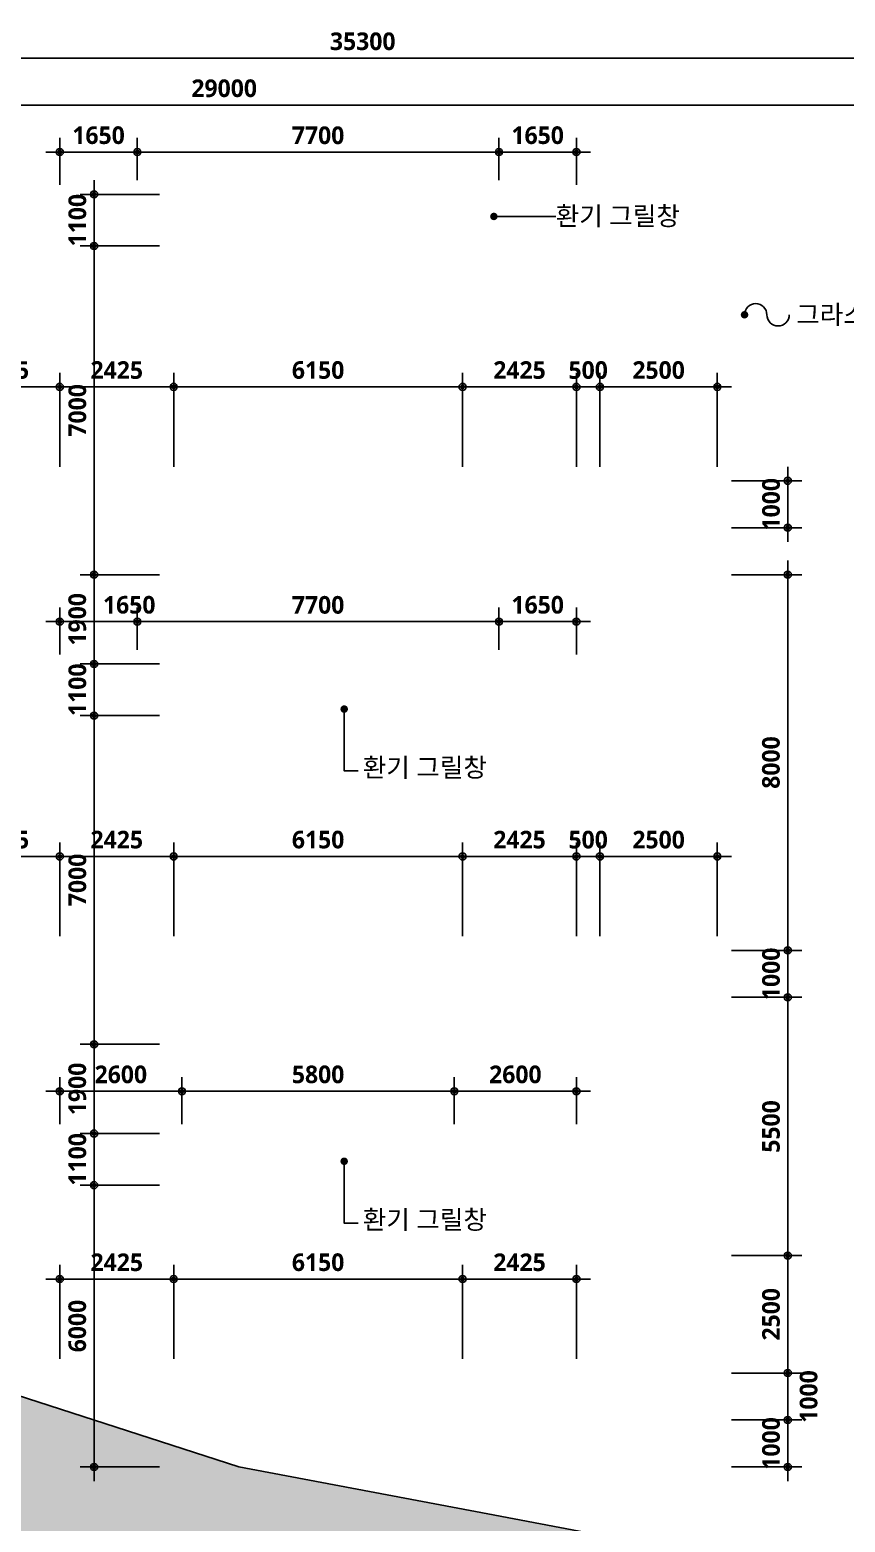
# Model space of a CAD drawing. Header units: millimetres. Extents: x 0 to 190005487, y 0 to 455456909.
# Drawn here: x 61278 to 78638, y 31845 to 63624 of the extents above; entities that cross this region are included whole.
import ezdxf

# ---------------------------------------------------------------- set-up
doc = ezdxf.new("R2010")
doc.units = ezdxf.units.MM
doc.header["$LTSCALE"] = 150
doc.header["$MEASUREMENT"] = 0
doc.header["$PDSIZE"] = -10
doc.layers.get('0').update_dxf_attribs({"linetype": 'CONTINUOUS'})
doc.layers.get('Defpoints').update_dxf_attribs({"color": 153, "linetype": 'CONTINUOUS'})
for name, color, linetype in [('A-ANNO-DIM', 4, 'CONTINUOUS'), ('A-ANNO-LEAD', 4, 'CONTINUOUS'), ('A-ANNO-TEXT1', 7, 'CONTINUOUS'), ('A-SECT-SOIL-PAT1', 253, 'CONTINUOUS')]:
    doc.layers.add(name, color=color, linetype=linetype)
doc.styles.add('2020음성 1차', font='NanumGothicBold.ttf')
doc.styles.add('SH_대대리576', font='NanumGothicBold.ttf')
doc.dimstyles.new('SHP300내부', dxfattribs={"dimscale": 150, "dimtxt": 2.5, "dimasz": 1, "dimexe": 2, "dimexo": 2, "dimgap": 1, "dimtad": 1, "dimdec": 0, "dimzin": 0, "dimdsep": 46, "dimtxsty": 'SH_대대리576', "dimblk": 'DIMDOT', "dimcen": 0.09, "dimclrd": 256, "dimclre": 256, "dimclrt": 3, "dimadec": 0, "dimazin": 1, "dimtfac": 1, "dimtdec": 0, "dimtix": 1, "dimtmove": 2, "dimatfit": 0, "dimldrblk": 'DIMDOT', "dimfxl": 1, "dimtolj": 1, "dimtzin": 0, "dimlwd": -1, "dimlwe": -1, "dimarcsym": 0})

# ---------------------------------------------------------------- blocks, each defined once
blk = doc.blocks.new('DIMDOT')
at = {"color": 0}
blk.add_line((-2, 0), (2, 0), dxfattribs=at)
for radius in [0.5, 0.25]:
    blk.add_circle((0, 0), radius, dxfattribs=at)
blk = doc.blocks.new('*D5371')
at = {"layer": 'A-ANNO-DIM'}
for p, q in [((73416, 54321), (73416, 56321)), ((75916, 54321), (75916, 56321)), ((75766, 56021), (73566, 56021))]:
    blk.add_line(p, q, dxfattribs=at)
at = {"layer": 'Defpoints', "color": 0}
for p in [(73416, 56021), (73416, 54021), (75916, 54021)]:
    blk.add_point(p, dxfattribs=at)
at = {"layer": 'A-ANNO-DIM', "linetype": 'ByBlock', "xscale": 150, "yscale": 150, "zscale": 150, "rotation": 180}
blk.add_blockref('DIMDOT', (73416, 56021), dxfattribs=at)
at = {"layer": 'A-ANNO-DIM', "linetype": 'ByBlock', "xscale": 150, "yscale": 150, "zscale": 150}
blk.add_blockref('DIMDOT', (75916, 56021), dxfattribs=at)
at = {"layer": 'A-ANNO-DIM', "color": 3, "insert": (74666, 56377), "char_height": 375, "attachment_point": 5, "style": 'SH_대대리576'}
blk.add_mtext('\\A1;2500', dxfattribs=at)
blk = doc.blocks.new('*D5373')
at = {"layer": 'A-ANNO-DIM'}
for p, q in [((72916, 54321), (72916, 56321)), ((73416, 54321), (73416, 56321)), ((72766, 56021), (72616, 56021)), ((72916, 56021), (73416, 56021)), ((73566, 56021), (73716, 56021))]:
    blk.add_line(p, q, dxfattribs=at)
at = {"layer": 'Defpoints', "color": 0}
for p in [(73416, 56021), (72916, 54021), (73416, 54021)]:
    blk.add_point(p, dxfattribs=at)
at = {"layer": 'A-ANNO-DIM', "linetype": 'ByBlock', "xscale": 150, "yscale": 150, "zscale": 150}
blk.add_blockref('DIMDOT', (72916, 56021), dxfattribs=at)
at = {"layer": 'A-ANNO-DIM', "linetype": 'ByBlock', "xscale": 150, "yscale": 150, "zscale": 150, "rotation": 180}
blk.add_blockref('DIMDOT', (73416, 56021), dxfattribs=at)
at = {"layer": 'A-ANNO-DIM', "color": 3, "insert": (73166, 56377), "char_height": 375, "attachment_point": 5, "style": 'SH_대대리576'}
blk.add_mtext('\\A1;500', dxfattribs=at)
blk = doc.blocks.new('*D5374')
at = {"layer": 'A-ANNO-DIM'}
for p, q in [((70491, 54321), (70491, 56321)), ((72916, 54321), (72916, 56321)), ((72766, 56021), (70641, 56021))]:
    blk.add_line(p, q, dxfattribs=at)
at = {"layer": 'Defpoints', "color": 0}
for p in [(70491, 56021), (70491, 54021), (72916, 54021)]:
    blk.add_point(p, dxfattribs=at)
at = {"layer": 'A-ANNO-DIM', "linetype": 'ByBlock', "xscale": 150, "yscale": 150, "zscale": 150, "rotation": 180}
blk.add_blockref('DIMDOT', (70491, 56021), dxfattribs=at)
at = {"layer": 'A-ANNO-DIM', "linetype": 'ByBlock', "xscale": 150, "yscale": 150, "zscale": 150}
blk.add_blockref('DIMDOT', (72916, 56021), dxfattribs=at)
at = {"layer": 'A-ANNO-DIM', "color": 3, "insert": (71704, 56377), "char_height": 375, "attachment_point": 5, "style": 'SH_대대리576'}
blk.add_mtext('\\A1;2425', dxfattribs=at)
blk = doc.blocks.new('*D5375')
at = {"layer": 'A-ANNO-DIM'}
for p, q in [((64341, 54321), (64341, 56321)), ((70491, 54321), (70491, 56321)), ((64491, 56021), (70341, 56021))]:
    blk.add_line(p, q, dxfattribs=at)
at = {"layer": 'Defpoints', "color": 0}
for p in [(70491, 56021), (64341, 54021), (70491, 54021)]:
    blk.add_point(p, dxfattribs=at)
at = {"layer": 'A-ANNO-DIM', "linetype": 'ByBlock', "xscale": 150, "yscale": 150, "zscale": 150, "rotation": 180}
blk.add_blockref('DIMDOT', (64341, 56021), dxfattribs=at)
at = {"layer": 'A-ANNO-DIM', "linetype": 'ByBlock', "xscale": 150, "yscale": 150, "zscale": 150}
blk.add_blockref('DIMDOT', (70491, 56021), dxfattribs=at)
at = {"layer": 'A-ANNO-DIM', "color": 3, "insert": (67416, 56378), "char_height": 375, "attachment_point": 5, "style": 'SH_대대리576'}
blk.add_mtext('\\A1;6150', dxfattribs=at)
blk = doc.blocks.new('*D5376')
at = {"layer": 'A-ANNO-DIM'}
for p, q in [((61916, 54321), (61916, 56321)), ((64341, 54321), (64341, 56321)), ((64191, 56021), (62066, 56021))]:
    blk.add_line(p, q, dxfattribs=at)
at = {"layer": 'Defpoints', "color": 0}
for p in [(61916, 56021), (61916, 54021), (64341, 54021)]:
    blk.add_point(p, dxfattribs=at)
at = {"layer": 'A-ANNO-DIM', "linetype": 'ByBlock', "xscale": 150, "yscale": 150, "zscale": 150, "rotation": 180}
blk.add_blockref('DIMDOT', (61916, 56021), dxfattribs=at)
at = {"layer": 'A-ANNO-DIM', "linetype": 'ByBlock', "xscale": 150, "yscale": 150, "zscale": 150}
blk.add_blockref('DIMDOT', (64341, 56021), dxfattribs=at)
at = {"layer": 'A-ANNO-DIM', "color": 3, "insert": (63129, 56377), "char_height": 375, "attachment_point": 5, "style": 'SH_대대리576'}
blk.add_mtext('\\A1;2425', dxfattribs=at)
blk = doc.blocks.new('*D5377')
at = {"layer": 'A-ANNO-DIM'}
for p, q in [((59491, 54321), (59491, 56321)), ((61916, 54321), (61916, 56321)), ((59641, 56021), (61766, 56021))]:
    blk.add_line(p, q, dxfattribs=at)
at = {"layer": 'Defpoints', "color": 0}
for p in [(61916, 56021), (59491, 54021), (61916, 54021)]:
    blk.add_point(p, dxfattribs=at)
at = {"layer": 'A-ANNO-DIM', "linetype": 'ByBlock', "xscale": 150, "yscale": 150, "zscale": 150, "rotation": 180}
blk.add_blockref('DIMDOT', (59491, 56021), dxfattribs=at)
at = {"layer": 'A-ANNO-DIM', "linetype": 'ByBlock', "xscale": 150, "yscale": 150, "zscale": 150}
blk.add_blockref('DIMDOT', (61916, 56021), dxfattribs=at)
at = {"layer": 'A-ANNO-DIM', "color": 3, "insert": (60704, 56377), "char_height": 375, "attachment_point": 5, "style": 'SH_대대리576'}
blk.add_mtext('\\A1;2425', dxfattribs=at)
blk = doc.blocks.new('*D5381')
at = {"layer": 'A-ANNO-DIM'}
for p, q in [((73416, 44321), (73416, 46321)), ((75916, 44321), (75916, 46321)), ((75766, 46021), (73566, 46021))]:
    blk.add_line(p, q, dxfattribs=at)
at = {"layer": 'Defpoints', "color": 0}
for p in [(73416, 46021), (73416, 44021), (75916, 44021)]:
    blk.add_point(p, dxfattribs=at)
at = {"layer": 'A-ANNO-DIM', "linetype": 'ByBlock', "xscale": 150, "yscale": 150, "zscale": 150, "rotation": 180}
blk.add_blockref('DIMDOT', (73416, 46021), dxfattribs=at)
at = {"layer": 'A-ANNO-DIM', "linetype": 'ByBlock', "xscale": 150, "yscale": 150, "zscale": 150}
blk.add_blockref('DIMDOT', (75916, 46021), dxfattribs=at)
at = {"layer": 'A-ANNO-DIM', "color": 3, "insert": (74666, 46377), "char_height": 375, "attachment_point": 5, "style": 'SH_대대리576'}
blk.add_mtext('\\A1;2500', dxfattribs=at)
blk = doc.blocks.new('*D5382')
at = {"layer": 'A-ANNO-DIM'}
for p, q in [((72916, 44321), (72916, 46321)), ((73416, 44321), (73416, 46321)), ((72766, 46021), (72616, 46021)), ((73416, 46021), (72916, 46021)), ((73566, 46021), (73716, 46021))]:
    blk.add_line(p, q, dxfattribs=at)
at = {"layer": 'Defpoints', "color": 0}
for p in [(72916, 46021), (72916, 44021), (73416, 44021)]:
    blk.add_point(p, dxfattribs=at)
at = {"layer": 'A-ANNO-DIM', "linetype": 'ByBlock', "xscale": 150, "yscale": 150, "zscale": 150}
blk.add_blockref('DIMDOT', (72916, 46021), dxfattribs=at)
at = {"layer": 'A-ANNO-DIM', "linetype": 'ByBlock', "xscale": 150, "yscale": 150, "zscale": 150, "rotation": 180}
blk.add_blockref('DIMDOT', (73416, 46021), dxfattribs=at)
at = {"layer": 'A-ANNO-DIM', "color": 3, "insert": (73166, 46377), "char_height": 375, "attachment_point": 5, "style": 'SH_대대리576'}
blk.add_mtext('\\A1;500', dxfattribs=at)
blk = doc.blocks.new('*D5383')
at = {"layer": 'A-ANNO-DIM'}
for p, q in [((70491, 44321), (70491, 46321)), ((72916, 44321), (72916, 46321)), ((70641, 46021), (72766, 46021))]:
    blk.add_line(p, q, dxfattribs=at)
at = {"layer": 'Defpoints', "color": 0}
for p in [(72916, 46021), (70491, 44021), (72916, 44021)]:
    blk.add_point(p, dxfattribs=at)
at = {"layer": 'A-ANNO-DIM', "linetype": 'ByBlock', "xscale": 150, "yscale": 150, "zscale": 150, "rotation": 180}
blk.add_blockref('DIMDOT', (70491, 46021), dxfattribs=at)
at = {"layer": 'A-ANNO-DIM', "linetype": 'ByBlock', "xscale": 150, "yscale": 150, "zscale": 150}
blk.add_blockref('DIMDOT', (72916, 46021), dxfattribs=at)
at = {"layer": 'A-ANNO-DIM', "color": 3, "insert": (71704, 46377), "char_height": 375, "attachment_point": 5, "style": 'SH_대대리576'}
blk.add_mtext('\\A1;2425', dxfattribs=at)
blk = doc.blocks.new('*D5384')
at = {"layer": 'A-ANNO-DIM'}
for p, q in [((64341, 44321), (64341, 46321)), ((70491, 44321), (70491, 46321)), ((70341, 46021), (64491, 46021))]:
    blk.add_line(p, q, dxfattribs=at)
at = {"layer": 'Defpoints', "color": 0}
for p in [(64341, 46021), (64341, 44021), (70491, 44021)]:
    blk.add_point(p, dxfattribs=at)
at = {"layer": 'A-ANNO-DIM', "linetype": 'ByBlock', "xscale": 150, "yscale": 150, "zscale": 150, "rotation": 180}
blk.add_blockref('DIMDOT', (64341, 46021), dxfattribs=at)
at = {"layer": 'A-ANNO-DIM', "linetype": 'ByBlock', "xscale": 150, "yscale": 150, "zscale": 150}
blk.add_blockref('DIMDOT', (70491, 46021), dxfattribs=at)
at = {"layer": 'A-ANNO-DIM', "color": 3, "insert": (67416, 46378), "char_height": 375, "attachment_point": 5, "style": 'SH_대대리576'}
blk.add_mtext('\\A1;6150', dxfattribs=at)
blk = doc.blocks.new('*D5385')
at = {"layer": 'A-ANNO-DIM'}
for p, q in [((61916, 44321), (61916, 46321)), ((64341, 44321), (64341, 46321)), ((62066, 46021), (64191, 46021))]:
    blk.add_line(p, q, dxfattribs=at)
at = {"layer": 'Defpoints', "color": 0}
for p in [(64341, 46021), (61916, 44021), (64341, 44021)]:
    blk.add_point(p, dxfattribs=at)
at = {"layer": 'A-ANNO-DIM', "linetype": 'ByBlock', "xscale": 150, "yscale": 150, "zscale": 150, "rotation": 180}
blk.add_blockref('DIMDOT', (61916, 46021), dxfattribs=at)
at = {"layer": 'A-ANNO-DIM', "linetype": 'ByBlock', "xscale": 150, "yscale": 150, "zscale": 150}
blk.add_blockref('DIMDOT', (64341, 46021), dxfattribs=at)
at = {"layer": 'A-ANNO-DIM', "color": 3, "insert": (63129, 46377), "char_height": 375, "attachment_point": 5, "style": 'SH_대대리576'}
blk.add_mtext('\\A1;2425', dxfattribs=at)
blk = doc.blocks.new('*D5386')
at = {"layer": 'A-ANNO-DIM'}
for p, q in [((59491, 44321), (59491, 46321)), ((61916, 44321), (61916, 46321)), ((61766, 46021), (59641, 46021))]:
    blk.add_line(p, q, dxfattribs=at)
at = {"layer": 'Defpoints', "color": 0}
for p in [(59491, 46021), (59491, 44021), (61916, 44021)]:
    blk.add_point(p, dxfattribs=at)
at = {"layer": 'A-ANNO-DIM', "linetype": 'ByBlock', "xscale": 150, "yscale": 150, "zscale": 150, "rotation": 180}
blk.add_blockref('DIMDOT', (59491, 46021), dxfattribs=at)
at = {"layer": 'A-ANNO-DIM', "linetype": 'ByBlock', "xscale": 150, "yscale": 150, "zscale": 150}
blk.add_blockref('DIMDOT', (61916, 46021), dxfattribs=at)
at = {"layer": 'A-ANNO-DIM', "color": 3, "insert": (60704, 46377), "char_height": 375, "attachment_point": 5, "style": 'SH_대대리576'}
blk.add_mtext('\\A1;2425', dxfattribs=at)
blk = doc.blocks.new('*D5389')
at = {"layer": 'A-ANNO-DIM'}
for p, q in [((70491, 35321), (70491, 37321)), ((72916, 35321), (72916, 37321)), ((72766, 37021), (70641, 37021))]:
    blk.add_line(p, q, dxfattribs=at)
at = {"layer": 'Defpoints', "color": 0}
for p in [(70491, 37021), (70491, 35021), (72916, 35021)]:
    blk.add_point(p, dxfattribs=at)
at = {"layer": 'A-ANNO-DIM', "linetype": 'ByBlock', "xscale": 150, "yscale": 150, "zscale": 150, "rotation": 180}
blk.add_blockref('DIMDOT', (70491, 37021), dxfattribs=at)
at = {"layer": 'A-ANNO-DIM', "linetype": 'ByBlock', "xscale": 150, "yscale": 150, "zscale": 150}
blk.add_blockref('DIMDOT', (72916, 37021), dxfattribs=at)
at = {"layer": 'A-ANNO-DIM', "color": 3, "insert": (71704, 37377), "char_height": 375, "attachment_point": 5, "style": 'SH_대대리576'}
blk.add_mtext('\\A1;2425', dxfattribs=at)
blk = doc.blocks.new('*D5390')
at = {"layer": 'A-ANNO-DIM'}
for p, q in [((64341, 35321), (64341, 37321)), ((70491, 35321), (70491, 37321)), ((64491, 37021), (70341, 37021))]:
    blk.add_line(p, q, dxfattribs=at)
at = {"layer": 'Defpoints', "color": 0}
for p in [(70491, 37021), (64341, 35021), (70491, 35021)]:
    blk.add_point(p, dxfattribs=at)
at = {"layer": 'A-ANNO-DIM', "linetype": 'ByBlock', "xscale": 150, "yscale": 150, "zscale": 150, "rotation": 180}
blk.add_blockref('DIMDOT', (64341, 37021), dxfattribs=at)
at = {"layer": 'A-ANNO-DIM', "linetype": 'ByBlock', "xscale": 150, "yscale": 150, "zscale": 150}
blk.add_blockref('DIMDOT', (70491, 37021), dxfattribs=at)
at = {"layer": 'A-ANNO-DIM', "color": 3, "insert": (67416, 37378), "char_height": 375, "attachment_point": 5, "style": 'SH_대대리576'}
blk.add_mtext('\\A1;6150', dxfattribs=at)
blk = doc.blocks.new('*D5391')
at = {"layer": 'A-ANNO-DIM'}
for p, q in [((61916, 35321), (61916, 37321)), ((64341, 35321), (64341, 37321)), ((64191, 37021), (62066, 37021))]:
    blk.add_line(p, q, dxfattribs=at)
at = {"layer": 'Defpoints', "color": 0}
for p in [(61916, 37021), (61916, 35021), (64341, 35021)]:
    blk.add_point(p, dxfattribs=at)
at = {"layer": 'A-ANNO-DIM', "linetype": 'ByBlock', "xscale": 150, "yscale": 150, "zscale": 150, "rotation": 180}
blk.add_blockref('DIMDOT', (61916, 37021), dxfattribs=at)
at = {"layer": 'A-ANNO-DIM', "linetype": 'ByBlock', "xscale": 150, "yscale": 150, "zscale": 150}
blk.add_blockref('DIMDOT', (64341, 37021), dxfattribs=at)
at = {"layer": 'A-ANNO-DIM', "color": 3, "insert": (63129, 37377), "char_height": 375, "attachment_point": 5, "style": 'SH_대대리576'}
blk.add_mtext('\\A1;2425', dxfattribs=at)
blk = doc.blocks.new('*D5392')
at = {"layer": 'A-ANNO-DIM'}
for p, q in [((77416, 44171), (77416, 44321)), ((76216, 44021), (77716, 44021)), ((77416, 43021), (77416, 44021)), ((76216, 43021), (77716, 43021)), ((77416, 42871), (77416, 42721))]:
    blk.add_line(p, q, dxfattribs=at)
at = {"layer": 'Defpoints', "color": 0}
for p in [(75916, 44021), (77416, 44021), (75916, 43021)]:
    blk.add_point(p, dxfattribs=at)
at = {"layer": 'A-ANNO-DIM', "linetype": 'ByBlock', "xscale": 150, "yscale": 150, "zscale": 150}
for p, rotation in [((77416, 44021), 270), ((77416, 43021), 90)]:
    blk.add_blockref('DIMDOT', p, dxfattribs=dict(at, rotation=rotation))
at = {"layer": 'A-ANNO-DIM', "color": 3, "insert": (77061, 43521), "char_height": 375, "attachment_point": 5, "rotation": 90, "style": 'SH_대대리576'}
blk.add_mtext('\\A1;1000', dxfattribs=at)
blk = doc.blocks.new('*D5393')
at = {"layer": 'A-ANNO-DIM'}
for p, q in [((76216, 43021), (77716, 43021)), ((77416, 42871), (77416, 37671)), ((76216, 37521), (77716, 37521))]:
    blk.add_line(p, q, dxfattribs=at)
at = {"layer": 'Defpoints', "color": 0}
for p in [(75916, 43021), (75916, 37521), (77416, 37521)]:
    blk.add_point(p, dxfattribs=at)
at = {"layer": 'A-ANNO-DIM', "linetype": 'ByBlock', "xscale": 150, "yscale": 150, "zscale": 150}
for p, rotation in [((77416, 43021), 90), ((77416, 37521), 270)]:
    blk.add_blockref('DIMDOT', p, dxfattribs=dict(at, rotation=rotation))
at = {"layer": 'A-ANNO-DIM', "color": 3, "insert": (77060, 40271), "char_height": 375, "attachment_point": 5, "rotation": 90, "style": 'SH_대대리576'}
blk.add_mtext('\\A1;5500', dxfattribs=at)
blk = doc.blocks.new('*D5394')
at = {"layer": 'A-ANNO-DIM'}
for p, q in [((76216, 37521), (77716, 37521)), ((77416, 35171), (77416, 37371)), ((76216, 35021), (77716, 35021))]:
    blk.add_line(p, q, dxfattribs=at)
at = {"layer": 'Defpoints', "color": 0}
for p in [(75916, 37521), (77416, 37521), (75916, 35021)]:
    blk.add_point(p, dxfattribs=at)
at = {"layer": 'A-ANNO-DIM', "linetype": 'ByBlock', "xscale": 150, "yscale": 150, "zscale": 150}
for p, rotation in [((77416, 37521), 90), ((77416, 35021), 270)]:
    blk.add_blockref('DIMDOT', p, dxfattribs=dict(at, rotation=rotation))
at = {"layer": 'A-ANNO-DIM', "color": 3, "insert": (77060, 36271), "char_height": 375, "attachment_point": 5, "rotation": 90, "style": 'SH_대대리576'}
blk.add_mtext('\\A1;2500', dxfattribs=at)
blk = doc.blocks.new('*D5395')
at = {"layer": 'A-ANNO-DIM'}
for p, q in [((76216, 35021), (77716, 35021)), ((77416, 34871), (77416, 34171)), ((76216, 34021), (77716, 34021))]:
    blk.add_line(p, q, dxfattribs=at)
at = {"layer": 'Defpoints', "color": 0}
for p in [(75916, 35021), (75916, 34021), (77416, 34021)]:
    blk.add_point(p, dxfattribs=at)
at = {"layer": 'A-ANNO-DIM', "linetype": 'ByBlock', "xscale": 150, "yscale": 150, "zscale": 150}
for p, rotation in [((77416, 35021), 90), ((77416, 34021), 270)]:
    blk.add_blockref('DIMDOT', p, dxfattribs=dict(at, rotation=rotation))
at = {"layer": 'A-ANNO-DIM', "color": 3, "insert": (77861, 34521), "char_height": 375, "attachment_point": 5, "rotation": 90, "style": 'SH_대대리576'}
blk.add_mtext('\\A1;1000', dxfattribs=at)
blk = doc.blocks.new('*D5396')
at = {"layer": 'A-ANNO-DIM'}
for p, q in [((76216, 34021), (77716, 34021)), ((77416, 34171), (77416, 34321)), ((77416, 33021), (77416, 34021)), ((76216, 33021), (77716, 33021)), ((77416, 32871), (77416, 32721))]:
    blk.add_line(p, q, dxfattribs=at)
at = {"layer": 'Defpoints', "color": 0}
for p in [(75916, 34021), (77416, 34021), (75916, 33021)]:
    blk.add_point(p, dxfattribs=at)
at = {"layer": 'A-ANNO-DIM', "linetype": 'ByBlock', "xscale": 150, "yscale": 150, "zscale": 150}
for p, rotation in [((77416, 34021), 270), ((77416, 33021), 90)]:
    blk.add_blockref('DIMDOT', p, dxfattribs=dict(at, rotation=rotation))
at = {"layer": 'A-ANNO-DIM', "color": 3, "insert": (77061, 33521), "char_height": 375, "attachment_point": 5, "rotation": 90, "style": 'SH_대대리576'}
blk.add_mtext('\\A1;1000', dxfattribs=at)
blk = doc.blocks.new('*D5397')
at = {"layer": 'A-ANNO-DIM'}
for p, q in [((76216, 52021), (77716, 52021)), ((77416, 51871), (77416, 44171)), ((76216, 44021), (77716, 44021))]:
    blk.add_line(p, q, dxfattribs=at)
at = {"layer": 'Defpoints', "color": 0}
for p in [(75916, 52021), (75916, 44021), (77416, 44021)]:
    blk.add_point(p, dxfattribs=at)
at = {"layer": 'A-ANNO-DIM', "linetype": 'ByBlock', "xscale": 150, "yscale": 150, "zscale": 150}
for p, rotation in [((77416, 52021), 90), ((77416, 44021), 270)]:
    blk.add_blockref('DIMDOT', p, dxfattribs=dict(at, rotation=rotation))
at = {"layer": 'A-ANNO-DIM', "color": 3, "insert": (77059, 48021), "char_height": 375, "attachment_point": 5, "rotation": 90, "style": 'SH_대대리576'}
blk.add_mtext('\\A1;8000', dxfattribs=at)
blk = doc.blocks.new('*D5398')
at = {"layer": 'A-ANNO-DIM'}
for p, q in [((77416, 54171), (77416, 54321)), ((76216, 54021), (77716, 54021)), ((77416, 53021), (77416, 54021)), ((76216, 53021), (77716, 53021)), ((77416, 52871), (77416, 52721))]:
    blk.add_line(p, q, dxfattribs=at)
at = {"layer": 'Defpoints', "color": 0}
for p in [(75916, 54021), (77416, 54021), (75916, 53021)]:
    blk.add_point(p, dxfattribs=at)
at = {"layer": 'A-ANNO-DIM', "linetype": 'ByBlock', "xscale": 150, "yscale": 150, "zscale": 150}
for p, rotation in [((77416, 54021), 270), ((77416, 53021), 90)]:
    blk.add_blockref('DIMDOT', p, dxfattribs=dict(at, rotation=rotation))
at = {"layer": 'A-ANNO-DIM', "color": 3, "insert": (77061, 53521), "char_height": 375, "attachment_point": 5, "rotation": 90, "style": 'SH_대대리576'}
blk.add_mtext('\\A1;1000', dxfattribs=at)
blk = doc.blocks.new('*D5449')
at = {"layer": 'A-ANNO-DIM'}
for p, q in [((50716, 59321), (50716, 63321)), ((86016, 59321), (86016, 63321)), ((50866, 63021), (85866, 63021))]:
    blk.add_line(p, q, dxfattribs=at)
at = {"layer": 'Defpoints', "color": 0}
for p in [(86016, 63021), (50716, 59021), (86016, 59021)]:
    blk.add_point(p, dxfattribs=at)
at = {"layer": 'A-ANNO-DIM', "linetype": 'ByBlock', "xscale": 150, "yscale": 150, "zscale": 150, "rotation": 180}
blk.add_blockref('DIMDOT', (50716, 63021), dxfattribs=at)
at = {"layer": 'A-ANNO-DIM', "linetype": 'ByBlock', "xscale": 150, "yscale": 150, "zscale": 150}
blk.add_blockref('DIMDOT', (86016, 63021), dxfattribs=at)
at = {"layer": 'A-ANNO-DIM', "color": 3, "insert": (68366, 63378), "char_height": 375, "attachment_point": 5, "style": 'SH_대대리576'}
blk.add_mtext('\\A1;35300', dxfattribs=at)
blk = doc.blocks.new('*D5450')
at = {"layer": 'A-ANNO-DIM'}
for p, q in [((50916, 59321), (50916, 62321)), ((79916, 59321), (79916, 62321)), ((79766, 62021), (51066, 62021))]:
    blk.add_line(p, q, dxfattribs=at)
at = {"layer": 'Defpoints', "color": 0}
for p in [(50916, 62021), (50916, 59021), (79916, 59021)]:
    blk.add_point(p, dxfattribs=at)
at = {"layer": 'A-ANNO-DIM', "linetype": 'ByBlock', "xscale": 150, "yscale": 150, "zscale": 150, "rotation": 180}
blk.add_blockref('DIMDOT', (50916, 62021), dxfattribs=at)
at = {"layer": 'A-ANNO-DIM', "linetype": 'ByBlock', "xscale": 150, "yscale": 150, "zscale": 150}
blk.add_blockref('DIMDOT', (79916, 62021), dxfattribs=at)
at = {"layer": 'A-ANNO-DIM', "color": 3, "insert": (65416, 62378), "char_height": 375, "attachment_point": 5, "style": 'SH_대대리576'}
blk.add_mtext('\\A1;29000', dxfattribs=at)
blk = doc.blocks.new('*D5787')
at = {"layer": 'A-ANNO-DIM'}
for p, q in [((61916, 40321), (61916, 41321)), ((64516, 40321), (64516, 41321)), ((62066, 41021), (64366, 41021))]:
    blk.add_line(p, q, dxfattribs=at)
at = {"layer": 'Defpoints', "color": 0}
for p in [(64516, 41021), (61916, 40021), (64516, 40021)]:
    blk.add_point(p, dxfattribs=at)
at = {"layer": 'A-ANNO-DIM', "linetype": 'ByBlock', "xscale": 150, "yscale": 150, "zscale": 150, "rotation": 180}
blk.add_blockref('DIMDOT', (61916, 41021), dxfattribs=at)
at = {"layer": 'A-ANNO-DIM', "linetype": 'ByBlock', "xscale": 150, "yscale": 150, "zscale": 150}
blk.add_blockref('DIMDOT', (64516, 41021), dxfattribs=at)
at = {"layer": 'A-ANNO-DIM', "color": 3, "insert": (63216, 41378), "char_height": 375, "attachment_point": 5, "style": 'SH_대대리576'}
blk.add_mtext('\\A1;2600', dxfattribs=at)
blk = doc.blocks.new('*D5788')
at = {"layer": 'A-ANNO-DIM'}
for p, q in [((64516, 40321), (64516, 41321)), ((70316, 40321), (70316, 41321)), ((70166, 41021), (64666, 41021))]:
    blk.add_line(p, q, dxfattribs=at)
at = {"layer": 'Defpoints', "color": 0}
for p in [(64516, 41021), (64516, 40021), (70316, 40021)]:
    blk.add_point(p, dxfattribs=at)
at = {"layer": 'A-ANNO-DIM', "linetype": 'ByBlock', "xscale": 150, "yscale": 150, "zscale": 150, "rotation": 180}
blk.add_blockref('DIMDOT', (64516, 41021), dxfattribs=at)
at = {"layer": 'A-ANNO-DIM', "linetype": 'ByBlock', "xscale": 150, "yscale": 150, "zscale": 150}
blk.add_blockref('DIMDOT', (70316, 41021), dxfattribs=at)
at = {"layer": 'A-ANNO-DIM', "color": 3, "insert": (67416, 41378), "char_height": 375, "attachment_point": 5, "style": 'SH_대대리576'}
blk.add_mtext('\\A1;5800', dxfattribs=at)
blk = doc.blocks.new('*D5789')
at = {"layer": 'A-ANNO-DIM'}
for p, q in [((70316, 40321), (70316, 41321)), ((72916, 40321), (72916, 41321)), ((70466, 41021), (72766, 41021))]:
    blk.add_line(p, q, dxfattribs=at)
at = {"layer": 'Defpoints', "color": 0}
for p in [(72916, 41021), (70316, 40021), (72916, 40021)]:
    blk.add_point(p, dxfattribs=at)
at = {"layer": 'A-ANNO-DIM', "linetype": 'ByBlock', "xscale": 150, "yscale": 150, "zscale": 150, "rotation": 180}
blk.add_blockref('DIMDOT', (70316, 41021), dxfattribs=at)
at = {"layer": 'A-ANNO-DIM', "linetype": 'ByBlock', "xscale": 150, "yscale": 150, "zscale": 150}
blk.add_blockref('DIMDOT', (72916, 41021), dxfattribs=at)
at = {"layer": 'A-ANNO-DIM', "color": 3, "insert": (71616, 41378), "char_height": 375, "attachment_point": 5, "style": 'SH_대대리576'}
blk.add_mtext('\\A1;2600', dxfattribs=at)
blk = doc.blocks.new('*D5790')
at = {"layer": 'A-ANNO-DIM'}
for p, q in [((64041, 39021), (62346, 39021)), ((62646, 33171), (62646, 38871)), ((64041, 33021), (62346, 33021))]:
    blk.add_line(p, q, dxfattribs=at)
at = {"layer": 'Defpoints', "color": 0}
for p in [(62646, 39021), (64341, 39021), (64341, 33021)]:
    blk.add_point(p, dxfattribs=at)
at = {"layer": 'A-ANNO-DIM', "linetype": 'ByBlock', "xscale": 150, "yscale": 150, "zscale": 150}
for p, rotation in [((62646, 39021), 90), ((62646, 33021), 270)]:
    blk.add_blockref('DIMDOT', p, dxfattribs=dict(at, rotation=rotation))
at = {"layer": 'A-ANNO-DIM', "color": 3, "insert": (62289, 36021), "char_height": 375, "attachment_point": 5, "rotation": 90, "style": 'SH_대대리576'}
blk.add_mtext('\\A1;6000', dxfattribs=at)
blk = doc.blocks.new('*D5791')
at = {"layer": 'A-ANNO-DIM'}
for p, q in [((62646, 40271), (62646, 40421)), ((64041, 40121), (62346, 40121)), ((62646, 40121), (62646, 39021)), ((64041, 39021), (62346, 39021)), ((62646, 38871), (62646, 38721))]:
    blk.add_line(p, q, dxfattribs=at)
at = {"layer": 'Defpoints', "color": 0}
for p in [(64341, 40121), (62646, 39021), (64341, 39021)]:
    blk.add_point(p, dxfattribs=at)
at = {"layer": 'A-ANNO-DIM', "linetype": 'ByBlock', "xscale": 150, "yscale": 150, "zscale": 150}
for p, rotation in [((62646, 40121), 270), ((62646, 39021), 90)]:
    blk.add_blockref('DIMDOT', p, dxfattribs=dict(at, rotation=rotation))
at = {"layer": 'A-ANNO-DIM', "color": 3, "insert": (62291, 39571), "char_height": 375, "attachment_point": 5, "rotation": 90, "style": 'SH_대대리576'}
blk.add_mtext('\\A1;1100', dxfattribs=at)
blk = doc.blocks.new('*D5792')
at = {"layer": 'A-ANNO-DIM'}
for p, q in [((64041, 42021), (62346, 42021)), ((62646, 40271), (62646, 41871)), ((64041, 40121), (62346, 40121))]:
    blk.add_line(p, q, dxfattribs=at)
at = {"layer": 'Defpoints', "color": 0}
for p in [(62646, 42021), (64341, 42021), (64341, 40121)]:
    blk.add_point(p, dxfattribs=at)
at = {"layer": 'A-ANNO-DIM', "linetype": 'ByBlock', "xscale": 150, "yscale": 150, "zscale": 150}
for p, rotation in [((62646, 42021), 90), ((62646, 40121), 270)]:
    blk.add_blockref('DIMDOT', p, dxfattribs=dict(at, rotation=rotation))
at = {"layer": 'A-ANNO-DIM', "color": 3, "insert": (62289, 41071), "char_height": 375, "attachment_point": 5, "rotation": 90, "style": 'SH_대대리576'}
blk.add_mtext('\\A1;1900', dxfattribs=at)
blk = doc.blocks.new('*D5793')
at = {"layer": 'A-ANNO-DIM'}
for p, q in [((64041, 49021), (62346, 49021)), ((62646, 48871), (62646, 42171)), ((64041, 42021), (62346, 42021))]:
    blk.add_line(p, q, dxfattribs=at)
at = {"layer": 'Defpoints', "color": 0}
for p in [(64341, 49021), (62646, 42021), (64341, 42021)]:
    blk.add_point(p, dxfattribs=at)
at = {"layer": 'A-ANNO-DIM', "linetype": 'ByBlock', "xscale": 150, "yscale": 150, "zscale": 150}
for p, rotation in [((62646, 49021), 90), ((62646, 42021), 270)]:
    blk.add_blockref('DIMDOT', p, dxfattribs=dict(at, rotation=rotation))
at = {"layer": 'A-ANNO-DIM', "color": 3, "insert": (62291, 45521), "char_height": 375, "attachment_point": 5, "rotation": 90, "style": 'SH_대대리576'}
blk.add_mtext('\\A1;7000', dxfattribs=at)
blk = doc.blocks.new('*D5794')
at = {"layer": 'A-ANNO-DIM'}
for p, q in [((62646, 50271), (62646, 50421)), ((64041, 50121), (62346, 50121)), ((62646, 49021), (62646, 50121)), ((64041, 49021), (62346, 49021)), ((62646, 48871), (62646, 48721))]:
    blk.add_line(p, q, dxfattribs=at)
at = {"layer": 'Defpoints', "color": 0}
for p in [(62646, 50121), (64341, 50121), (64341, 49021)]:
    blk.add_point(p, dxfattribs=at)
at = {"layer": 'A-ANNO-DIM', "linetype": 'ByBlock', "xscale": 150, "yscale": 150, "zscale": 150}
for p, rotation in [((62646, 50121), 270), ((62646, 49021), 90)]:
    blk.add_blockref('DIMDOT', p, dxfattribs=dict(at, rotation=rotation))
at = {"layer": 'A-ANNO-DIM', "color": 3, "insert": (62291, 49571), "char_height": 375, "attachment_point": 5, "rotation": 90, "style": 'SH_대대리576'}
blk.add_mtext('\\A1;1100', dxfattribs=at)
blk = doc.blocks.new('*D5795')
at = {"layer": 'A-ANNO-DIM'}
for p, q in [((64041, 52021), (62346, 52021)), ((62646, 51871), (62646, 50271)), ((64041, 50121), (62346, 50121))]:
    blk.add_line(p, q, dxfattribs=at)
at = {"layer": 'Defpoints', "color": 0}
for p in [(64341, 52021), (62646, 50121), (64341, 50121)]:
    blk.add_point(p, dxfattribs=at)
at = {"layer": 'A-ANNO-DIM', "linetype": 'ByBlock', "xscale": 150, "yscale": 150, "zscale": 150}
for p, rotation in [((62646, 52021), 90), ((62646, 50121), 270)]:
    blk.add_blockref('DIMDOT', p, dxfattribs=dict(at, rotation=rotation))
at = {"layer": 'A-ANNO-DIM', "color": 3, "insert": (62289, 51071), "char_height": 375, "attachment_point": 5, "rotation": 90, "style": 'SH_대대리576'}
blk.add_mtext('\\A1;1900', dxfattribs=at)
blk = doc.blocks.new('*D5796')
at = {"layer": 'A-ANNO-DIM'}
for p, q in [((64041, 59021), (62346, 59021)), ((62646, 52171), (62646, 58871)), ((64041, 52021), (62346, 52021))]:
    blk.add_line(p, q, dxfattribs=at)
at = {"layer": 'Defpoints', "color": 0}
for p in [(62646, 59021), (64341, 59021), (64341, 52021)]:
    blk.add_point(p, dxfattribs=at)
at = {"layer": 'A-ANNO-DIM', "linetype": 'ByBlock', "xscale": 150, "yscale": 150, "zscale": 150}
for p, rotation in [((62646, 59021), 90), ((62646, 52021), 270)]:
    blk.add_blockref('DIMDOT', p, dxfattribs=dict(at, rotation=rotation))
at = {"layer": 'A-ANNO-DIM', "color": 3, "insert": (62291, 55521), "char_height": 375, "attachment_point": 5, "rotation": 90, "style": 'SH_대대리576'}
blk.add_mtext('\\A1;7000', dxfattribs=at)
blk = doc.blocks.new('*D5797')
at = {"layer": 'A-ANNO-DIM'}
for p, q in [((62646, 60271), (62646, 60421)), ((64041, 60121), (62346, 60121)), ((62646, 60121), (62646, 59021)), ((64041, 59021), (62346, 59021)), ((62646, 58871), (62646, 58721))]:
    blk.add_line(p, q, dxfattribs=at)
at = {"layer": 'Defpoints', "color": 0}
for p in [(64341, 60121), (62646, 59021), (64341, 59021)]:
    blk.add_point(p, dxfattribs=at)
at = {"layer": 'A-ANNO-DIM', "linetype": 'ByBlock', "xscale": 150, "yscale": 150, "zscale": 150}
for p, rotation in [((62646, 60121), 270), ((62646, 59021), 90)]:
    blk.add_blockref('DIMDOT', p, dxfattribs=dict(at, rotation=rotation))
at = {"layer": 'A-ANNO-DIM', "color": 3, "insert": (62291, 59571), "char_height": 375, "attachment_point": 5, "rotation": 90, "style": 'SH_대대리576'}
blk.add_mtext('\\A1;1100', dxfattribs=at)
blk = doc.blocks.new('*D5798')
at = {"layer": 'A-ANNO-DIM'}
for p, q in [((61916, 50321), (61916, 51321)), ((63566, 50421), (63566, 51321)), ((62066, 51021), (63416, 51021))]:
    blk.add_line(p, q, dxfattribs=at)
at = {"layer": 'Defpoints', "color": 0}
for p in [(63566, 51021), (61916, 50021), (63566, 50121)]:
    blk.add_point(p, dxfattribs=at)
at = {"layer": 'A-ANNO-DIM', "linetype": 'ByBlock', "xscale": 150, "yscale": 150, "zscale": 150, "rotation": 180}
blk.add_blockref('DIMDOT', (61916, 51021), dxfattribs=at)
at = {"layer": 'A-ANNO-DIM', "linetype": 'ByBlock', "xscale": 150, "yscale": 150, "zscale": 150}
blk.add_blockref('DIMDOT', (63566, 51021), dxfattribs=at)
at = {"layer": 'A-ANNO-DIM', "color": 3, "insert": (63394, 51378), "char_height": 375, "attachment_point": 5, "style": 'SH_대대리576'}
blk.add_mtext('\\A1;1650', dxfattribs=at)
blk = doc.blocks.new('*D5799')
at = {"layer": 'A-ANNO-DIM'}
for p, q in [((63566, 50421), (63566, 51321)), ((71266, 50421), (71266, 51321)), ((71116, 51021), (63716, 51021))]:
    blk.add_line(p, q, dxfattribs=at)
at = {"layer": 'Defpoints', "color": 0}
for p in [(63566, 51021), (63566, 50121), (71266, 50121)]:
    blk.add_point(p, dxfattribs=at)
at = {"layer": 'A-ANNO-DIM', "linetype": 'ByBlock', "xscale": 150, "yscale": 150, "zscale": 150, "rotation": 180}
blk.add_blockref('DIMDOT', (63566, 51021), dxfattribs=at)
at = {"layer": 'A-ANNO-DIM', "linetype": 'ByBlock', "xscale": 150, "yscale": 150, "zscale": 150}
blk.add_blockref('DIMDOT', (71266, 51021), dxfattribs=at)
at = {"layer": 'A-ANNO-DIM', "color": 3, "insert": (67416, 51376), "char_height": 375, "attachment_point": 5, "style": 'SH_대대리576'}
blk.add_mtext('\\A1;7700', dxfattribs=at)
blk = doc.blocks.new('*D5800')
at = {"layer": 'A-ANNO-DIM'}
for p, q in [((71266, 50421), (71266, 51321)), ((72916, 50321), (72916, 51321)), ((71416, 51021), (72766, 51021))]:
    blk.add_line(p, q, dxfattribs=at)
at = {"layer": 'Defpoints', "color": 0}
for p in [(72916, 51021), (71266, 50121), (72916, 50021)]:
    blk.add_point(p, dxfattribs=at)
at = {"layer": 'A-ANNO-DIM', "linetype": 'ByBlock', "xscale": 150, "yscale": 150, "zscale": 150, "rotation": 180}
blk.add_blockref('DIMDOT', (71266, 51021), dxfattribs=at)
at = {"layer": 'A-ANNO-DIM', "linetype": 'ByBlock', "xscale": 150, "yscale": 150, "zscale": 150}
blk.add_blockref('DIMDOT', (72916, 51021), dxfattribs=at)
at = {"layer": 'A-ANNO-DIM', "color": 3, "insert": (72091, 51378), "char_height": 375, "attachment_point": 5, "style": 'SH_대대리576'}
blk.add_mtext('\\A1;1650', dxfattribs=at)
blk = doc.blocks.new('*D5801')
at = {"layer": 'A-ANNO-DIM'}
for p, q in [((61916, 60321), (61916, 61321)), ((62066, 61021), (63416, 61021)), ((63566, 60421), (63566, 61321))]:
    blk.add_line(p, q, dxfattribs=at)
at = {"layer": 'Defpoints', "color": 0}
for p in [(63566, 61021), (63566, 60121), (61916, 60021)]:
    blk.add_point(p, dxfattribs=at)
at = {"layer": 'A-ANNO-DIM', "linetype": 'ByBlock', "xscale": 150, "yscale": 150, "zscale": 150, "rotation": 180}
blk.add_blockref('DIMDOT', (61916, 61021), dxfattribs=at)
at = {"layer": 'A-ANNO-DIM', "linetype": 'ByBlock', "xscale": 150, "yscale": 150, "zscale": 150}
blk.add_blockref('DIMDOT', (63566, 61021), dxfattribs=at)
at = {"layer": 'A-ANNO-DIM', "color": 3, "insert": (62741, 61378), "char_height": 375, "attachment_point": 5, "style": 'SH_대대리576'}
blk.add_mtext('\\A1;1650', dxfattribs=at)
blk = doc.blocks.new('*D5802')
at = {"layer": 'A-ANNO-DIM'}
for p, q in [((63566, 60421), (63566, 61321)), ((71116, 61021), (63716, 61021)), ((71266, 60421), (71266, 61321))]:
    blk.add_line(p, q, dxfattribs=at)
at = {"layer": 'Defpoints', "color": 0}
for p in [(63566, 61021), (63566, 60121), (71266, 60121)]:
    blk.add_point(p, dxfattribs=at)
at = {"layer": 'A-ANNO-DIM', "linetype": 'ByBlock', "xscale": 150, "yscale": 150, "zscale": 150, "rotation": 180}
blk.add_blockref('DIMDOT', (63566, 61021), dxfattribs=at)
at = {"layer": 'A-ANNO-DIM', "linetype": 'ByBlock', "xscale": 150, "yscale": 150, "zscale": 150}
blk.add_blockref('DIMDOT', (71266, 61021), dxfattribs=at)
at = {"layer": 'A-ANNO-DIM', "color": 3, "insert": (67416, 61376), "char_height": 375, "attachment_point": 5, "style": 'SH_대대리576'}
blk.add_mtext('\\A1;7700', dxfattribs=at)
blk = doc.blocks.new('*D5803')
at = {"layer": 'A-ANNO-DIM'}
for p, q in [((71266, 60421), (71266, 61321)), ((71416, 61021), (72766, 61021)), ((72916, 60321), (72916, 61321))]:
    blk.add_line(p, q, dxfattribs=at)
at = {"layer": 'Defpoints', "color": 0}
for p in [(72916, 61021), (71266, 60121), (72916, 60021)]:
    blk.add_point(p, dxfattribs=at)
at = {"layer": 'A-ANNO-DIM', "linetype": 'ByBlock', "xscale": 150, "yscale": 150, "zscale": 150, "rotation": 180}
blk.add_blockref('DIMDOT', (71266, 61021), dxfattribs=at)
at = {"layer": 'A-ANNO-DIM', "linetype": 'ByBlock', "xscale": 150, "yscale": 150, "zscale": 150}
blk.add_blockref('DIMDOT', (72916, 61021), dxfattribs=at)
at = {"layer": 'A-ANNO-DIM', "color": 3, "insert": (72091, 61378), "char_height": 375, "attachment_point": 5, "style": 'SH_대대리576'}
blk.add_mtext('\\A1;1650', dxfattribs=at)

msp = doc.modelspace()

# ---------------------------------------------------------------- hatches: boundary and pattern name
at = {"layer": 'A-SECT-SOIL-PAT1', "transparency": 33554687}
h = msp.add_hatch(color=256, dxfattribs=at)
h.dxf.hatch_style = 1
h.paths.add_polyline_path([(19304.9, 19205.9), (19304.9, 40920.8), (22893.7, 40920.8), (25651.2, 40744.5), (27816.2, 40606.1), (28408.6, 40568.2), (37099.4, 39274.6), (40816.2, 38721.4), (45790.1, 37981.1), (50716.2, 37634.4), (51683.6, 37566.3), (59550, 35020.8), (65730.7, 33020.8), (71032.1, 32020.8), (73682.9, 31520.8), (81635.1, 30020.8), (86016.2, 29705.8), (86016.2, 22920.8), (95929.1, 22920.8), (95929.1, 19205.9)])

# ---------------------------------------------------------------- linework, layer by layer
at = {"layer": 'A-ANNO-LEAD', "const_width": 79.4}
for points in [[(71158.5, 59610.3, 1), (71158.5, 59689.6, 1)], [(76455.5, 57556, 1), (76534.9, 57556, 1)], [(67931.5, 49159.7, 1), (68010.8, 49159.7, 1)], [(67931.5, 39529.6, 1), (68010.8, 39529.6, 1)]]:
    msp.add_lwpolyline(points, format="xyb", close=True, dxfattribs=at)
at = {"layer": 'A-ANNO-LEAD'}
for points in [[(71158.5, 59649.9), (72477, 59649.9)], [(67971.1, 49159.7), (67971.1, 47841.2), (68271.1, 47841.2)], [(67971.1, 39529.6), (67971.1, 38211.1), (68271.1, 38211.1)]]:
    msp.add_lwpolyline(points, dxfattribs=at)
msp.add_lwpolyline([(76495.2, 57556, -1), (76971.4, 57556, 0.4142136), (77209.5, 57317.9, 0.4142136), (77447.6, 57556, 0.4142136)], format="xyb", dxfattribs=at)
at = {"layer": 'A-SECT-SOIL-PAT1'}
msp.add_lwpolyline([(19304.9, 19205.9), (19304.9, 40920.8), (22893.7, 40920.8), (25651.2, 40744.5), (27816.2, 40606.1), (28408.6, 40568.2), (28408.6, 40568.2), (37099.4, 39274.6), (40816.2, 38721.4), (45790.1, 37981.1), (50716.2, 37634.4), (51683.6, 37566.3), (59550, 35020.8), (65730.7, 33020.8), (71032.1, 32020.8), (73682.9, 31520.8), (81635.1, 30020.8), (86016.2, 29705.8), (86016.2, 22920.8), (95929.1, 22920.8), (95929.1, 19205.9), (19304.9, 19205.9)], dxfattribs=at)

# ---------------------------------------------------------------- texts
at = {"layer": 'A-ANNO-TEXT1', "style": '2020음성 1차'}
for s, p in [('환기 그릴창', (72474.1, 59459.7)), ('그라스울 판넬 (회색 N4.O)', (77596.5, 57359.4)), ('환기 그릴창', (68366.4, 47716.1)), ('환기 그릴창', (68366.4, 38086.1))]:
    msp.add_text(s, height=400, dxfattribs=at).set_placement(p)

# ---------------------------------------------------------------- dimensions: what is measured, and where the dimension line sits
at = {"layer": 'A-ANNO-DIM'}
for base, p1, p2, angle, picture, middle in [((86016.2, 63020.8), (50716.2, 59020.8), (86016.2, 59020.8), 0, '*D5449', (68366.2, 63377.8)), ((50916.2, 62020.8), (79916.2, 59020.8), (50916.2, 59020.8), 180, '*D5450', (65416.2, 62377.8)), ((63566.2, 61020.8), (61916.2, 60020.8), (63566.2, 60120.8), 0, '*D5801', (62741.2, 61377.8)), ((63566.2, 61020.8), (71266.2, 60120.8), (63566.2, 60120.8), 180, '*D5802', (67416.2, 61376.4)), ((72916.2, 61020.8), (71266.2, 60120.8), (72916.2, 60020.8), 0, '*D5803', (72091.2, 61377.8)), ((62646.2, 59020.8), (64341.2, 60120.8), (64341.2, 59020.8), 270, '*D5797', (62290.6, 59570.8)), ((62646.2, 59020.8), (64341.2, 52020.8), (64341.2, 59020.8), 90, '*D5796', (62290.6, 55520.8)), ((61916.2, 56020.8), (59491.2, 54020.8), (61916.2, 54020.8), 0, '*D5377', (60703.7, 56377.5)), ((61916.2, 56020.8), (64341.2, 54020.8), (61916.2, 54020.8), 180, '*D5376', (63128.7, 56377.5)), ((70491.2, 56020.8), (64341.2, 54020.8), (70491.2, 54020.8), 0, '*D5375', (67416.2, 56377.8)), ((70491.2, 56020.8), (72916.2, 54020.8), (70491.2, 54020.8), 180, '*D5374', (71703.7, 56377.5)), ((73416.2, 56020.8), (72916.2, 54020.8), (73416.2, 54020.8), 0, '*D5373', (73166.2, 56377)), ((73416.2, 56020.8), (75916.2, 54020.8), (73416.2, 54020.8), 180, '*D5371', (74666.2, 56377.5)), ((77416.2, 54020.8), (75916.2, 53020.8), (75916.2, 54020.8), 90, '*D5398', (77060.6, 53520.8)), ((62646.2, 50120.8), (64341.2, 52020.8), (64341.2, 50120.8), 270, '*D5795', (62289.3, 51070.8)), ((77416.2, 44020.8), (75916.2, 52020.8), (75916.2, 44020.8), 270, '*D5397', (77059.3, 48020.8)), ((63566.2, 51020.8), (71266.2, 50120.8), (63566.2, 50120.8), 180, '*D5799', (67416.2, 51376.4)), ((72916.2, 51020.8), (71266.2, 50120.8), (72916.2, 50020.8), 0, '*D5800', (72091.2, 51377.8)), ((62646.2, 50120.8), (64341.2, 49020.8), (64341.2, 50120.8), 90, '*D5794', (62290.6, 49570.8)), ((62646.2, 42020.8), (64341.2, 49020.8), (64341.2, 42020.8), 270, '*D5793', (62290.6, 45520.8)), ((59491.2, 46020.8), (61916.2, 44020.8), (59491.2, 44020.8), 180, '*D5386', (60703.7, 46377.5)), ((64341.2, 46020.8), (61916.2, 44020.8), (64341.2, 44020.8), 0, '*D5385', (63128.7, 46377.5)), ((64341.2, 46020.8), (70491.2, 44020.8), (64341.2, 44020.8), 180, '*D5384', (67416.2, 46377.8)), ((72916.2, 46020.8), (70491.2, 44020.8), (72916.2, 44020.8), 0, '*D5383', (71703.7, 46377.5)), ((72916.2, 46020.8), (73416.2, 44020.8), (72916.2, 44020.8), 180, '*D5382', (73166.2, 46377)), ((73416.2, 46020.8), (75916.2, 44020.8), (73416.2, 44020.8), 180, '*D5381', (74666.2, 46377.5)), ((77416.2, 44020.8), (75916.2, 43020.8), (75916.2, 44020.8), 90, '*D5392', (77060.6, 43520.8)), ((77416.2, 37520.8), (75916.2, 43020.8), (75916.2, 37520.8), 270, '*D5393', (77060.1, 40270.8)), ((62646.2, 42020.8), (64341.2, 40120.8), (64341.2, 42020.8), 90, '*D5792', (62289.3, 41070.8)), ((64516.2, 41020.8), (61916.2, 40020.8), (64516.2, 40020.8), 0, '*D5787', (63216.2, 41377.8)), ((64516.2, 41020.8), (70316.2, 40020.8), (64516.2, 40020.8), 180, '*D5788', (67416.2, 41377.8)), ((72916.2, 41020.8), (70316.2, 40020.8), (72916.2, 40020.8), 0, '*D5789', (71616.2, 41377.8)), ((62646.2, 39020.8), (64341.2, 40120.8), (64341.2, 39020.8), 270, '*D5791', (62290.6, 39570.8)), ((62646.2, 39020.8), (64341.2, 33020.8), (64341.2, 39020.8), 90, '*D5790', (62289.3, 36020.8)), ((77416.2, 37520.8), (75916.2, 35020.8), (75916.2, 37520.8), 90, '*D5394', (77059.5, 36270.8)), ((61916.2, 37020.8), (64341.2, 35020.8), (61916.2, 35020.8), 180, '*D5391', (63128.7, 37377.5)), ((70491.2, 37020.8), (64341.2, 35020.8), (70491.2, 35020.8), 0, '*D5390', (67416.2, 37377.8)), ((70491.2, 37020.8), (72916.2, 35020.8), (70491.2, 35020.8), 180, '*D5389', (71703.7, 37377.5)), ((77416.2, 34020.8), (75916.2, 33020.8), (75916.2, 34020.8), 90, '*D5396', (77060.6, 33520.8))]:
    dim = msp.add_linear_dim(base=base, p1=p1, p2=p2, angle=angle, dimstyle='SHP300내부', override={"dimtxsty": 'SH_대대리576', "dimldrblk": 'DIMDOT'}, dxfattribs=at)
    dim.commit()
    dim.dimension.update_dxf_attribs({"geometry": picture, "text_midpoint": middle})
for base, p1, p2, angle, picture, middle in [((63566.2, 51020.8), (61916.2, 50020.8), (63566.2, 50120.8), 0, '*D5798', (63394.5, 51377.8)), ((77416.2, 34020.8), (75916.2, 35020.8), (75916.2, 34020.8), 270, '*D5395', (77860.6, 34520.8))]:
    dim = msp.add_linear_dim(base=base, p1=p1, p2=p2, angle=angle, dimstyle='SHP300내부', override={"dimtxsty": 'SH_대대리576', "dimldrblk": 'DIMDOT'}, dxfattribs=at)
    dim.commit()
    dim.dimension.update_dxf_attribs({"geometry": picture, "text_midpoint": middle, "dimtype": 160})

doc.saveas('drawing.dxf')
